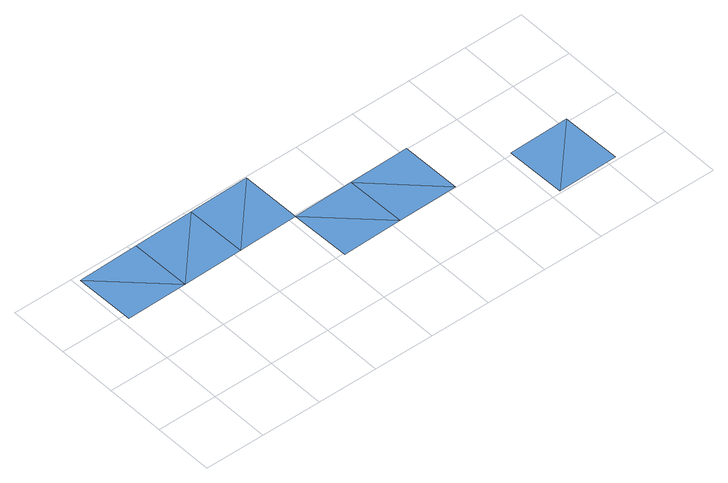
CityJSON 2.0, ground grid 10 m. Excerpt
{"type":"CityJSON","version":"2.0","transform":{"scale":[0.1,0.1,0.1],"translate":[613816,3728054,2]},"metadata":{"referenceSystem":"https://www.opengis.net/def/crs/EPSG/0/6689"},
"CityObjects":{
"waterbody1":{"type":"WaterBody","attributes":{"name":"福岡県津波浸水想定図","class":"1140","function":"2","WaterBodyTsunamiRiskAttribute.description":"1","WaterBodyTsunamiRiskAttribute.rank":"4"},"geometry":[{"type":"MultiSurface","lod":"1","boundaries":[[[0,1,2]],[[2,1,3]],[[4,3,1]],[[4,1,5]],[[5,6,4]],[[5,7,6]],[[8,9,7]],[[7,9,10]],[[10,9,11]],[[11,12,10]],[[13,14,15]],[[13,15,16]]]}]}
},
"vertices":[
[11,192,1],[111,193,2],[9,291,1],[109,293,2],[209,295,2],[211,195,2],[309,297,2],[311,197,2],[313,97,2],[413,99,2],[411,199,2],[513,101,2],[511,201,2],[713,105,2],[613,103,2],[615,3,2],[715,5,2]
]}
